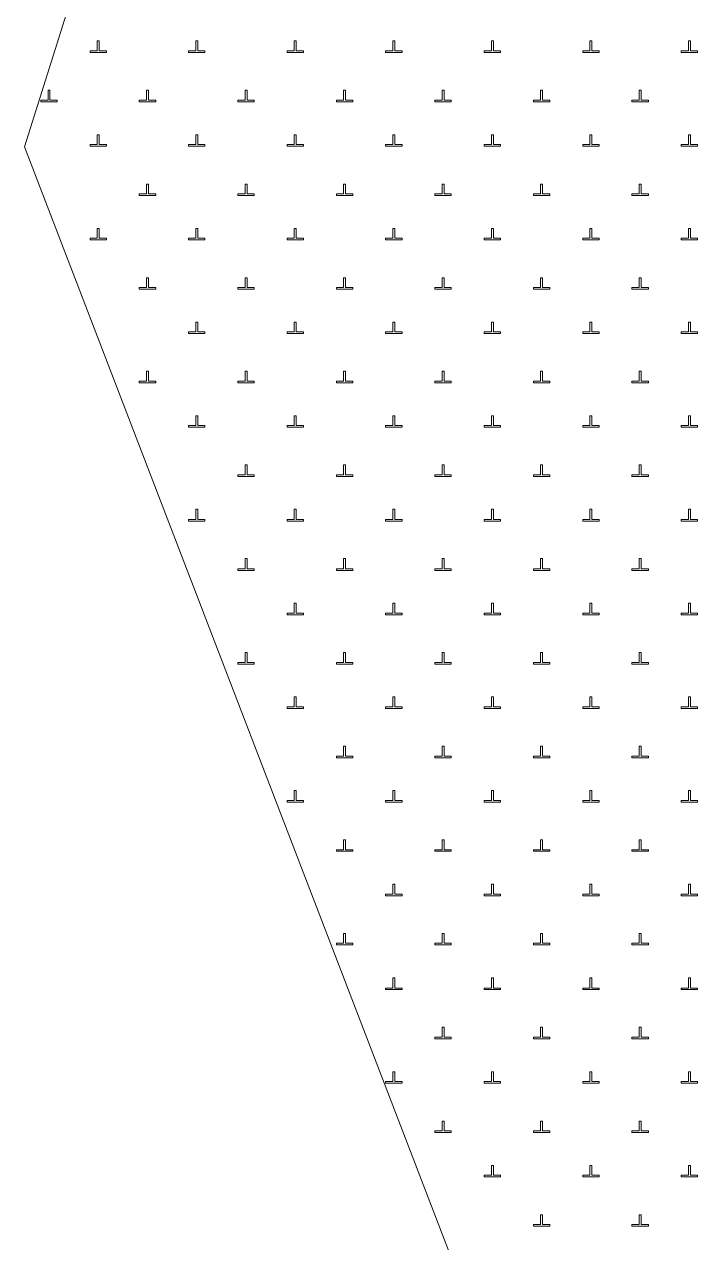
# Model space of a CAD drawing. Header units: metres. Extents: x 550890 to 551618, y 1839259 to 1840146.
# Drawn here: x 551364.14 to 551384.64, y 1840008.13 to 1840045.21 of the extents above; entities that cross this region are included whole.
import ezdxf

# ---------------------------------------------------------------- set-up
doc = ezdxf.new("R2010")
doc.units = ezdxf.units.M
doc.header["$LTSCALE"] = 0.8
doc.layers.add('10', color=7, linetype='Continuous', lineweight=13)
doc.layers.add('19', color=7, linetype='Continuous', lineweight=13)

msp = doc.modelspace()

# ---------------------------------------------------------------- linework, layer by layer
at = {"layer": '10'}
msp.add_lwpolyline([(551380.09, 1840000), (551364.14, 1840041.48), (551375.37, 1840077.11), (551380.41, 1840102.63)], dxfattribs=at)
at = {"layer": '19'}
for points in [[(551366.14, 1840044.35), (551366.64, 1840044.35), (551366.64, 1840044.4), (551366.42, 1840044.4), (551366.42, 1840044.71), (551366.36, 1840044.71), (551366.36, 1840044.4), (551366.14, 1840044.4)], [(551369.14, 1840044.35), (551369.64, 1840044.35), (551369.64, 1840044.4), (551369.42, 1840044.4), (551369.42, 1840044.71), (551369.36, 1840044.71), (551369.36, 1840044.4), (551369.14, 1840044.4)], [(551372.14, 1840044.35), (551372.64, 1840044.35), (551372.64, 1840044.4), (551372.42, 1840044.4), (551372.42, 1840044.71), (551372.36, 1840044.71), (551372.36, 1840044.4), (551372.14, 1840044.4)], [(551375.14, 1840044.35), (551375.64, 1840044.35), (551375.64, 1840044.4), (551375.42, 1840044.4), (551375.42, 1840044.71), (551375.36, 1840044.71), (551375.36, 1840044.4), (551375.14, 1840044.4)], [(551378.14, 1840044.35), (551378.64, 1840044.35), (551378.64, 1840044.4), (551378.42, 1840044.4), (551378.42, 1840044.71), (551378.36, 1840044.71), (551378.36, 1840044.4), (551378.14, 1840044.4)], [(551381.14, 1840044.35), (551381.64, 1840044.35), (551381.64, 1840044.4), (551381.42, 1840044.4), (551381.42, 1840044.71), (551381.36, 1840044.71), (551381.36, 1840044.4), (551381.14, 1840044.4)], [(551384.14, 1840044.35), (551384.64, 1840044.35), (551384.64, 1840044.4), (551384.42, 1840044.4), (551384.42, 1840044.71), (551384.36, 1840044.71), (551384.36, 1840044.4), (551384.14, 1840044.4)], [(551364.64, 1840042.85), (551365.14, 1840042.85), (551365.14, 1840042.9), (551364.92, 1840042.9), (551364.92, 1840043.21), (551364.86, 1840043.21), (551364.86, 1840042.9), (551364.64, 1840042.9)], [(551367.64, 1840042.85), (551368.14, 1840042.85), (551368.14, 1840042.9), (551367.92, 1840042.9), (551367.92, 1840043.21), (551367.86, 1840043.21), (551367.86, 1840042.9), (551367.64, 1840042.9)], [(551370.64, 1840042.85), (551371.14, 1840042.85), (551371.14, 1840042.9), (551370.92, 1840042.9), (551370.92, 1840043.21), (551370.86, 1840043.21), (551370.86, 1840042.9), (551370.64, 1840042.9)], [(551373.64, 1840042.85), (551374.14, 1840042.85), (551374.14, 1840042.9), (551373.92, 1840042.9), (551373.92, 1840043.21), (551373.86, 1840043.21), (551373.86, 1840042.9), (551373.64, 1840042.9)], [(551376.64, 1840042.85), (551377.14, 1840042.85), (551377.14, 1840042.9), (551376.92, 1840042.9), (551376.92, 1840043.21), (551376.86, 1840043.21), (551376.86, 1840042.9), (551376.64, 1840042.9)], [(551379.64, 1840042.85), (551380.14, 1840042.85), (551380.14, 1840042.9), (551379.92, 1840042.9), (551379.92, 1840043.21), (551379.86, 1840043.21), (551379.86, 1840042.9), (551379.64, 1840042.9)], [(551382.64, 1840042.85), (551383.14, 1840042.85), (551383.14, 1840042.9), (551382.92, 1840042.9), (551382.92, 1840043.21), (551382.86, 1840043.21), (551382.86, 1840042.9), (551382.64, 1840042.9)], [(551366.14, 1840041.5), (551366.64, 1840041.5), (551366.64, 1840041.55), (551366.42, 1840041.55), (551366.42, 1840041.85), (551366.36, 1840041.85), (551366.36, 1840041.55), (551366.14, 1840041.55)], [(551369.14, 1840041.5), (551369.64, 1840041.5), (551369.64, 1840041.55), (551369.42, 1840041.55), (551369.42, 1840041.85), (551369.36, 1840041.85), (551369.36, 1840041.55), (551369.14, 1840041.55)], [(551372.14, 1840041.5), (551372.64, 1840041.5), (551372.64, 1840041.55), (551372.42, 1840041.55), (551372.42, 1840041.85), (551372.36, 1840041.85), (551372.36, 1840041.55), (551372.14, 1840041.55)], [(551375.14, 1840041.5), (551375.64, 1840041.5), (551375.64, 1840041.55), (551375.42, 1840041.55), (551375.42, 1840041.85), (551375.36, 1840041.85), (551375.36, 1840041.55), (551375.14, 1840041.55)], [(551378.14, 1840041.5), (551378.64, 1840041.5), (551378.64, 1840041.55), (551378.42, 1840041.55), (551378.42, 1840041.85), (551378.36, 1840041.85), (551378.36, 1840041.55), (551378.14, 1840041.55)], [(551381.14, 1840041.5), (551381.64, 1840041.5), (551381.64, 1840041.55), (551381.42, 1840041.55), (551381.42, 1840041.85), (551381.36, 1840041.85), (551381.36, 1840041.55), (551381.14, 1840041.55)], [(551384.14, 1840041.5), (551384.64, 1840041.5), (551384.64, 1840041.55), (551384.42, 1840041.55), (551384.42, 1840041.85), (551384.36, 1840041.85), (551384.36, 1840041.55), (551384.14, 1840041.55)], [(551367.64, 1840040), (551368.14, 1840040), (551368.14, 1840040.05), (551367.92, 1840040.05), (551367.92, 1840040.35), (551367.86, 1840040.35), (551367.86, 1840040.05), (551367.64, 1840040.05)], [(551370.64, 1840040), (551371.14, 1840040), (551371.14, 1840040.05), (551370.92, 1840040.05), (551370.92, 1840040.35), (551370.86, 1840040.35), (551370.86, 1840040.05), (551370.64, 1840040.05)], [(551373.64, 1840040), (551374.14, 1840040), (551374.14, 1840040.05), (551373.92, 1840040.05), (551373.92, 1840040.35), (551373.86, 1840040.35), (551373.86, 1840040.05), (551373.64, 1840040.05)], [(551376.64, 1840040), (551377.14, 1840040), (551377.14, 1840040.05), (551376.92, 1840040.05), (551376.92, 1840040.35), (551376.86, 1840040.35), (551376.86, 1840040.05), (551376.64, 1840040.05)], [(551379.64, 1840040), (551380.14, 1840040), (551380.14, 1840040.05), (551379.92, 1840040.05), (551379.92, 1840040.35), (551379.86, 1840040.35), (551379.86, 1840040.05), (551379.64, 1840040.05)], [(551382.64, 1840040), (551383.14, 1840040), (551383.14, 1840040.05), (551382.92, 1840040.05), (551382.92, 1840040.35), (551382.86, 1840040.35), (551382.86, 1840040.05), (551382.64, 1840040.05)], [(551366.14, 1840038.65), (551366.64, 1840038.65), (551366.64, 1840038.7), (551366.42, 1840038.7), (551366.42, 1840039), (551366.36, 1840039), (551366.36, 1840038.7), (551366.14, 1840038.7)], [(551369.14, 1840038.65), (551369.64, 1840038.65), (551369.64, 1840038.7), (551369.42, 1840038.7), (551369.42, 1840039), (551369.36, 1840039), (551369.36, 1840038.7), (551369.14, 1840038.7)], [(551372.14, 1840038.65), (551372.64, 1840038.65), (551372.64, 1840038.7), (551372.42, 1840038.7), (551372.42, 1840039), (551372.36, 1840039), (551372.36, 1840038.7), (551372.14, 1840038.7)], [(551375.14, 1840038.65), (551375.64, 1840038.65), (551375.64, 1840038.7), (551375.42, 1840038.7), (551375.42, 1840039), (551375.36, 1840039), (551375.36, 1840038.7), (551375.14, 1840038.7)], [(551378.14, 1840038.65), (551378.64, 1840038.65), (551378.64, 1840038.7), (551378.42, 1840038.7), (551378.42, 1840039), (551378.36, 1840039), (551378.36, 1840038.7), (551378.14, 1840038.7)], [(551381.14, 1840038.65), (551381.64, 1840038.65), (551381.64, 1840038.7), (551381.42, 1840038.7), (551381.42, 1840039), (551381.36, 1840039), (551381.36, 1840038.7), (551381.14, 1840038.7)], [(551384.14, 1840038.65), (551384.64, 1840038.65), (551384.64, 1840038.7), (551384.42, 1840038.7), (551384.42, 1840039), (551384.36, 1840039), (551384.36, 1840038.7), (551384.14, 1840038.7)], [(551367.64, 1840037.15), (551368.14, 1840037.15), (551368.14, 1840037.2), (551367.92, 1840037.2), (551367.92, 1840037.5), (551367.86, 1840037.5), (551367.86, 1840037.2), (551367.64, 1840037.2)], [(551370.64, 1840037.15), (551371.14, 1840037.15), (551371.14, 1840037.2), (551370.92, 1840037.2), (551370.92, 1840037.5), (551370.86, 1840037.5), (551370.86, 1840037.2), (551370.64, 1840037.2)], [(551373.64, 1840037.15), (551374.14, 1840037.15), (551374.14, 1840037.2), (551373.92, 1840037.2), (551373.92, 1840037.5), (551373.86, 1840037.5), (551373.86, 1840037.2), (551373.64, 1840037.2)], [(551376.64, 1840037.15), (551377.14, 1840037.15), (551377.14, 1840037.2), (551376.92, 1840037.2), (551376.92, 1840037.5), (551376.86, 1840037.5), (551376.86, 1840037.2), (551376.64, 1840037.2)], [(551379.64, 1840037.15), (551380.14, 1840037.15), (551380.14, 1840037.2), (551379.92, 1840037.2), (551379.92, 1840037.5), (551379.86, 1840037.5), (551379.86, 1840037.2), (551379.64, 1840037.2)], [(551382.64, 1840037.15), (551383.14, 1840037.15), (551383.14, 1840037.2), (551382.92, 1840037.2), (551382.92, 1840037.5), (551382.86, 1840037.5), (551382.86, 1840037.2), (551382.64, 1840037.2)], [(551369.14, 1840035.8), (551369.64, 1840035.8), (551369.64, 1840035.85), (551369.42, 1840035.85), (551369.42, 1840036.15), (551369.36, 1840036.15), (551369.36, 1840035.85), (551369.14, 1840035.85)], [(551372.14, 1840035.8), (551372.64, 1840035.8), (551372.64, 1840035.85), (551372.42, 1840035.85), (551372.42, 1840036.15), (551372.36, 1840036.15), (551372.36, 1840035.85), (551372.14, 1840035.85)], [(551375.14, 1840035.8), (551375.64, 1840035.8), (551375.64, 1840035.85), (551375.42, 1840035.85), (551375.42, 1840036.15), (551375.36, 1840036.15), (551375.36, 1840035.85), (551375.14, 1840035.85)], [(551378.14, 1840035.8), (551378.64, 1840035.8), (551378.64, 1840035.85), (551378.42, 1840035.85), (551378.42, 1840036.15), (551378.36, 1840036.15), (551378.36, 1840035.85), (551378.14, 1840035.85)], [(551381.14, 1840035.8), (551381.64, 1840035.8), (551381.64, 1840035.85), (551381.42, 1840035.85), (551381.42, 1840036.15), (551381.36, 1840036.15), (551381.36, 1840035.85), (551381.14, 1840035.85)], [(551384.14, 1840035.8), (551384.64, 1840035.8), (551384.64, 1840035.85), (551384.42, 1840035.85), (551384.42, 1840036.15), (551384.36, 1840036.15), (551384.36, 1840035.85), (551384.14, 1840035.85)], [(551367.64, 1840034.3), (551368.14, 1840034.3), (551368.14, 1840034.35), (551367.92, 1840034.35), (551367.92, 1840034.65), (551367.86, 1840034.65), (551367.86, 1840034.35), (551367.64, 1840034.35)], [(551370.64, 1840034.3), (551371.14, 1840034.3), (551371.14, 1840034.35), (551370.92, 1840034.35), (551370.92, 1840034.65), (551370.86, 1840034.65), (551370.86, 1840034.35), (551370.64, 1840034.35)], [(551373.64, 1840034.3), (551374.14, 1840034.3), (551374.14, 1840034.35), (551373.92, 1840034.35), (551373.92, 1840034.65), (551373.86, 1840034.65), (551373.86, 1840034.35), (551373.64, 1840034.35)], [(551376.64, 1840034.3), (551377.14, 1840034.3), (551377.14, 1840034.35), (551376.92, 1840034.35), (551376.92, 1840034.65), (551376.86, 1840034.65), (551376.86, 1840034.35), (551376.64, 1840034.35)], [(551379.64, 1840034.3), (551380.14, 1840034.3), (551380.14, 1840034.35), (551379.92, 1840034.35), (551379.92, 1840034.65), (551379.86, 1840034.65), (551379.86, 1840034.35), (551379.64, 1840034.35)], [(551382.64, 1840034.3), (551383.14, 1840034.3), (551383.14, 1840034.35), (551382.92, 1840034.35), (551382.92, 1840034.65), (551382.86, 1840034.65), (551382.86, 1840034.35), (551382.64, 1840034.35)], [(551369.14, 1840032.95), (551369.64, 1840032.95), (551369.64, 1840033), (551369.42, 1840033), (551369.42, 1840033.3), (551369.36, 1840033.3), (551369.36, 1840033), (551369.14, 1840033)], [(551372.14, 1840032.95), (551372.64, 1840032.95), (551372.64, 1840033), (551372.42, 1840033), (551372.42, 1840033.3), (551372.36, 1840033.3), (551372.36, 1840033), (551372.14, 1840033)], [(551375.14, 1840032.95), (551375.64, 1840032.95), (551375.64, 1840033), (551375.42, 1840033), (551375.42, 1840033.3), (551375.36, 1840033.3), (551375.36, 1840033), (551375.14, 1840033)], [(551378.14, 1840032.95), (551378.64, 1840032.95), (551378.64, 1840033), (551378.42, 1840033), (551378.42, 1840033.3), (551378.36, 1840033.3), (551378.36, 1840033), (551378.14, 1840033)], [(551381.14, 1840032.95), (551381.64, 1840032.95), (551381.64, 1840033), (551381.42, 1840033), (551381.42, 1840033.3), (551381.36, 1840033.3), (551381.36, 1840033), (551381.14, 1840033)], [(551384.14, 1840032.95), (551384.64, 1840032.95), (551384.64, 1840033), (551384.42, 1840033), (551384.42, 1840033.3), (551384.36, 1840033.3), (551384.36, 1840033), (551384.14, 1840033)], [(551370.64, 1840031.45), (551371.14, 1840031.45), (551371.14, 1840031.5), (551370.92, 1840031.5), (551370.92, 1840031.8), (551370.86, 1840031.8), (551370.86, 1840031.5), (551370.64, 1840031.5)], [(551373.64, 1840031.45), (551374.14, 1840031.45), (551374.14, 1840031.5), (551373.92, 1840031.5), (551373.92, 1840031.8), (551373.86, 1840031.8), (551373.86, 1840031.5), (551373.64, 1840031.5)], [(551376.64, 1840031.45), (551377.14, 1840031.45), (551377.14, 1840031.5), (551376.92, 1840031.5), (551376.92, 1840031.8), (551376.86, 1840031.8), (551376.86, 1840031.5), (551376.64, 1840031.5)], [(551379.64, 1840031.45), (551380.14, 1840031.45), (551380.14, 1840031.5), (551379.92, 1840031.5), (551379.92, 1840031.8), (551379.86, 1840031.8), (551379.86, 1840031.5), (551379.64, 1840031.5)], [(551382.64, 1840031.45), (551383.14, 1840031.45), (551383.14, 1840031.5), (551382.92, 1840031.5), (551382.92, 1840031.8), (551382.86, 1840031.8), (551382.86, 1840031.5), (551382.64, 1840031.5)], [(551369.14, 1840030.09), (551369.64, 1840030.09), (551369.64, 1840030.14), (551369.42, 1840030.14), (551369.42, 1840030.45), (551369.36, 1840030.45), (551369.36, 1840030.14), (551369.14, 1840030.14)], [(551372.14, 1840030.09), (551372.64, 1840030.09), (551372.64, 1840030.14), (551372.42, 1840030.14), (551372.42, 1840030.45), (551372.36, 1840030.45), (551372.36, 1840030.14), (551372.14, 1840030.14)], [(551375.14, 1840030.09), (551375.64, 1840030.09), (551375.64, 1840030.14), (551375.42, 1840030.14), (551375.42, 1840030.45), (551375.36, 1840030.45), (551375.36, 1840030.14), (551375.14, 1840030.14)], [(551378.14, 1840030.09), (551378.64, 1840030.09), (551378.64, 1840030.14), (551378.42, 1840030.14), (551378.42, 1840030.45), (551378.36, 1840030.45), (551378.36, 1840030.14), (551378.14, 1840030.14)], [(551381.14, 1840030.09), (551381.64, 1840030.09), (551381.64, 1840030.14), (551381.42, 1840030.14), (551381.42, 1840030.45), (551381.36, 1840030.45), (551381.36, 1840030.14), (551381.14, 1840030.14)], [(551384.14, 1840030.09), (551384.64, 1840030.09), (551384.64, 1840030.14), (551384.42, 1840030.14), (551384.42, 1840030.45), (551384.36, 1840030.45), (551384.36, 1840030.14), (551384.14, 1840030.14)], [(551370.64, 1840028.59), (551371.14, 1840028.59), (551371.14, 1840028.64), (551370.92, 1840028.64), (551370.92, 1840028.95), (551370.86, 1840028.95), (551370.86, 1840028.64), (551370.64, 1840028.64)], [(551373.64, 1840028.59), (551374.14, 1840028.59), (551374.14, 1840028.64), (551373.92, 1840028.64), (551373.92, 1840028.95), (551373.86, 1840028.95), (551373.86, 1840028.64), (551373.64, 1840028.64)], [(551376.64, 1840028.59), (551377.14, 1840028.59), (551377.14, 1840028.64), (551376.92, 1840028.64), (551376.92, 1840028.95), (551376.86, 1840028.95), (551376.86, 1840028.64), (551376.64, 1840028.64)], [(551379.64, 1840028.59), (551380.14, 1840028.59), (551380.14, 1840028.64), (551379.92, 1840028.64), (551379.92, 1840028.95), (551379.86, 1840028.95), (551379.86, 1840028.64), (551379.64, 1840028.64)], [(551382.64, 1840028.59), (551383.14, 1840028.59), (551383.14, 1840028.64), (551382.92, 1840028.64), (551382.92, 1840028.95), (551382.86, 1840028.95), (551382.86, 1840028.64), (551382.64, 1840028.64)], [(551372.14, 1840027.24), (551372.64, 1840027.24), (551372.64, 1840027.29), (551372.42, 1840027.29), (551372.42, 1840027.59), (551372.36, 1840027.59), (551372.36, 1840027.29), (551372.14, 1840027.29)], [(551375.14, 1840027.24), (551375.64, 1840027.24), (551375.64, 1840027.29), (551375.42, 1840027.29), (551375.42, 1840027.59), (551375.36, 1840027.59), (551375.36, 1840027.29), (551375.14, 1840027.29)], [(551378.14, 1840027.24), (551378.64, 1840027.24), (551378.64, 1840027.29), (551378.42, 1840027.29), (551378.42, 1840027.59), (551378.36, 1840027.59), (551378.36, 1840027.29), (551378.14, 1840027.29)], [(551381.14, 1840027.24), (551381.64, 1840027.24), (551381.64, 1840027.29), (551381.42, 1840027.29), (551381.42, 1840027.59), (551381.36, 1840027.59), (551381.36, 1840027.29), (551381.14, 1840027.29)], [(551384.14, 1840027.24), (551384.64, 1840027.24), (551384.64, 1840027.29), (551384.42, 1840027.29), (551384.42, 1840027.59), (551384.36, 1840027.59), (551384.36, 1840027.29), (551384.14, 1840027.29)], [(551370.64, 1840025.74), (551371.14, 1840025.74), (551371.14, 1840025.79), (551370.92, 1840025.79), (551370.92, 1840026.09), (551370.86, 1840026.09), (551370.86, 1840025.79), (551370.64, 1840025.79)], [(551373.64, 1840025.74), (551374.14, 1840025.74), (551374.14, 1840025.79), (551373.92, 1840025.79), (551373.92, 1840026.09), (551373.86, 1840026.09), (551373.86, 1840025.79), (551373.64, 1840025.79)], [(551376.64, 1840025.74), (551377.14, 1840025.74), (551377.14, 1840025.79), (551376.92, 1840025.79), (551376.92, 1840026.09), (551376.86, 1840026.09), (551376.86, 1840025.79), (551376.64, 1840025.79)], [(551379.64, 1840025.74), (551380.14, 1840025.74), (551380.14, 1840025.79), (551379.92, 1840025.79), (551379.92, 1840026.09), (551379.86, 1840026.09), (551379.86, 1840025.79), (551379.64, 1840025.79)], [(551382.64, 1840025.74), (551383.14, 1840025.74), (551383.14, 1840025.79), (551382.92, 1840025.79), (551382.92, 1840026.09), (551382.86, 1840026.09), (551382.86, 1840025.79), (551382.64, 1840025.79)], [(551372.14, 1840024.39), (551372.64, 1840024.39), (551372.64, 1840024.44), (551372.42, 1840024.44), (551372.42, 1840024.74), (551372.36, 1840024.74), (551372.36, 1840024.44), (551372.14, 1840024.44)], [(551375.14, 1840024.39), (551375.64, 1840024.39), (551375.64, 1840024.44), (551375.42, 1840024.44), (551375.42, 1840024.74), (551375.36, 1840024.74), (551375.36, 1840024.44), (551375.14, 1840024.44)], [(551378.14, 1840024.39), (551378.64, 1840024.39), (551378.64, 1840024.44), (551378.42, 1840024.44), (551378.42, 1840024.74), (551378.36, 1840024.74), (551378.36, 1840024.44), (551378.14, 1840024.44)], [(551381.14, 1840024.39), (551381.64, 1840024.39), (551381.64, 1840024.44), (551381.42, 1840024.44), (551381.42, 1840024.74), (551381.36, 1840024.74), (551381.36, 1840024.44), (551381.14, 1840024.44)], [(551384.14, 1840024.39), (551384.64, 1840024.39), (551384.64, 1840024.44), (551384.42, 1840024.44), (551384.42, 1840024.74), (551384.36, 1840024.74), (551384.36, 1840024.44), (551384.14, 1840024.44)], [(551373.64, 1840022.89), (551374.14, 1840022.89), (551374.14, 1840022.94), (551373.92, 1840022.94), (551373.92, 1840023.24), (551373.86, 1840023.24), (551373.86, 1840022.94), (551373.64, 1840022.94)], [(551376.64, 1840022.89), (551377.14, 1840022.89), (551377.14, 1840022.94), (551376.92, 1840022.94), (551376.92, 1840023.24), (551376.86, 1840023.24), (551376.86, 1840022.94), (551376.64, 1840022.94)], [(551379.64, 1840022.89), (551380.14, 1840022.89), (551380.14, 1840022.94), (551379.92, 1840022.94), (551379.92, 1840023.24), (551379.86, 1840023.24), (551379.86, 1840022.94), (551379.64, 1840022.94)], [(551382.64, 1840022.89), (551383.14, 1840022.89), (551383.14, 1840022.94), (551382.92, 1840022.94), (551382.92, 1840023.24), (551382.86, 1840023.24), (551382.86, 1840022.94), (551382.64, 1840022.94)], [(551372.14, 1840021.54), (551372.64, 1840021.54), (551372.64, 1840021.59), (551372.42, 1840021.59), (551372.42, 1840021.89), (551372.36, 1840021.89), (551372.36, 1840021.59), (551372.14, 1840021.59)], [(551375.14, 1840021.54), (551375.64, 1840021.54), (551375.64, 1840021.59), (551375.42, 1840021.59), (551375.42, 1840021.89), (551375.36, 1840021.89), (551375.36, 1840021.59), (551375.14, 1840021.59)], [(551378.14, 1840021.54), (551378.64, 1840021.54), (551378.64, 1840021.59), (551378.42, 1840021.59), (551378.42, 1840021.89), (551378.36, 1840021.89), (551378.36, 1840021.59), (551378.14, 1840021.59)], [(551381.14, 1840021.54), (551381.64, 1840021.54), (551381.64, 1840021.59), (551381.42, 1840021.59), (551381.42, 1840021.89), (551381.36, 1840021.89), (551381.36, 1840021.59), (551381.14, 1840021.59)], [(551384.14, 1840021.54), (551384.64, 1840021.54), (551384.64, 1840021.59), (551384.42, 1840021.59), (551384.42, 1840021.89), (551384.36, 1840021.89), (551384.36, 1840021.59), (551384.14, 1840021.59)], [(551373.64, 1840020.04), (551374.14, 1840020.04), (551374.14, 1840020.09), (551373.92, 1840020.09), (551373.92, 1840020.39), (551373.86, 1840020.39), (551373.86, 1840020.09), (551373.64, 1840020.09)], [(551376.64, 1840020.04), (551377.14, 1840020.04), (551377.14, 1840020.09), (551376.92, 1840020.09), (551376.92, 1840020.39), (551376.86, 1840020.39), (551376.86, 1840020.09), (551376.64, 1840020.09)], [(551379.64, 1840020.04), (551380.14, 1840020.04), (551380.14, 1840020.09), (551379.92, 1840020.09), (551379.92, 1840020.39), (551379.86, 1840020.39), (551379.86, 1840020.09), (551379.64, 1840020.09)], [(551382.64, 1840020.04), (551383.14, 1840020.04), (551383.14, 1840020.09), (551382.92, 1840020.09), (551382.92, 1840020.39), (551382.86, 1840020.39), (551382.86, 1840020.09), (551382.64, 1840020.09)], [(551375.14, 1840018.69), (551375.64, 1840018.69), (551375.64, 1840018.74), (551375.42, 1840018.74), (551375.42, 1840019.04), (551375.36, 1840019.04), (551375.36, 1840018.74), (551375.14, 1840018.74)], [(551378.14, 1840018.69), (551378.64, 1840018.69), (551378.64, 1840018.74), (551378.42, 1840018.74), (551378.42, 1840019.04), (551378.36, 1840019.04), (551378.36, 1840018.74), (551378.14, 1840018.74)], [(551381.14, 1840018.69), (551381.64, 1840018.69), (551381.64, 1840018.74), (551381.42, 1840018.74), (551381.42, 1840019.04), (551381.36, 1840019.04), (551381.36, 1840018.74), (551381.14, 1840018.74)], [(551384.14, 1840018.69), (551384.64, 1840018.69), (551384.64, 1840018.74), (551384.42, 1840018.74), (551384.42, 1840019.04), (551384.36, 1840019.04), (551384.36, 1840018.74), (551384.14, 1840018.74)], [(551373.64, 1840017.19), (551374.14, 1840017.19), (551374.14, 1840017.24), (551373.92, 1840017.24), (551373.92, 1840017.54), (551373.86, 1840017.54), (551373.86, 1840017.24), (551373.64, 1840017.24)], [(551376.64, 1840017.19), (551377.14, 1840017.19), (551377.14, 1840017.24), (551376.92, 1840017.24), (551376.92, 1840017.54), (551376.86, 1840017.54), (551376.86, 1840017.24), (551376.64, 1840017.24)], [(551379.64, 1840017.19), (551380.14, 1840017.19), (551380.14, 1840017.24), (551379.92, 1840017.24), (551379.92, 1840017.54), (551379.86, 1840017.54), (551379.86, 1840017.24), (551379.64, 1840017.24)], [(551382.64, 1840017.19), (551383.14, 1840017.19), (551383.14, 1840017.24), (551382.92, 1840017.24), (551382.92, 1840017.54), (551382.86, 1840017.54), (551382.86, 1840017.24), (551382.64, 1840017.24)], [(551375.14, 1840015.83), (551375.64, 1840015.83), (551375.64, 1840015.88), (551375.42, 1840015.88), (551375.42, 1840016.19), (551375.36, 1840016.19), (551375.36, 1840015.88), (551375.14, 1840015.88)], [(551378.14, 1840015.83), (551378.64, 1840015.83), (551378.64, 1840015.88), (551378.42, 1840015.88), (551378.42, 1840016.19), (551378.36, 1840016.19), (551378.36, 1840015.88), (551378.14, 1840015.88)], [(551381.14, 1840015.83), (551381.64, 1840015.83), (551381.64, 1840015.88), (551381.42, 1840015.88), (551381.42, 1840016.19), (551381.36, 1840016.19), (551381.36, 1840015.88), (551381.14, 1840015.88)], [(551384.14, 1840015.83), (551384.64, 1840015.83), (551384.64, 1840015.88), (551384.42, 1840015.88), (551384.42, 1840016.19), (551384.36, 1840016.19), (551384.36, 1840015.88), (551384.14, 1840015.88)], [(551376.64, 1840014.33), (551377.14, 1840014.33), (551377.14, 1840014.38), (551376.92, 1840014.38), (551376.92, 1840014.69), (551376.86, 1840014.69), (551376.86, 1840014.38), (551376.64, 1840014.38)], [(551379.64, 1840014.33), (551380.14, 1840014.33), (551380.14, 1840014.38), (551379.92, 1840014.38), (551379.92, 1840014.69), (551379.86, 1840014.69), (551379.86, 1840014.38), (551379.64, 1840014.38)], [(551382.64, 1840014.33), (551383.14, 1840014.33), (551383.14, 1840014.38), (551382.92, 1840014.38), (551382.92, 1840014.69), (551382.86, 1840014.69), (551382.86, 1840014.38), (551382.64, 1840014.38)], [(551375.14, 1840012.98), (551375.64, 1840012.98), (551375.64, 1840013.03), (551375.42, 1840013.03), (551375.42, 1840013.33), (551375.36, 1840013.33), (551375.36, 1840013.03), (551375.14, 1840013.03)], [(551378.14, 1840012.98), (551378.64, 1840012.98), (551378.64, 1840013.03), (551378.42, 1840013.03), (551378.42, 1840013.33), (551378.36, 1840013.33), (551378.36, 1840013.03), (551378.14, 1840013.03)], [(551381.14, 1840012.98), (551381.64, 1840012.98), (551381.64, 1840013.03), (551381.42, 1840013.03), (551381.42, 1840013.33), (551381.36, 1840013.33), (551381.36, 1840013.03), (551381.14, 1840013.03)], [(551384.14, 1840012.98), (551384.64, 1840012.98), (551384.64, 1840013.03), (551384.42, 1840013.03), (551384.42, 1840013.33), (551384.36, 1840013.33), (551384.36, 1840013.03), (551384.14, 1840013.03)], [(551376.64, 1840011.48), (551377.14, 1840011.48), (551377.14, 1840011.53), (551376.92, 1840011.53), (551376.92, 1840011.83), (551376.86, 1840011.83), (551376.86, 1840011.53), (551376.64, 1840011.53)], [(551379.64, 1840011.48), (551380.14, 1840011.48), (551380.14, 1840011.53), (551379.92, 1840011.53), (551379.92, 1840011.83), (551379.86, 1840011.83), (551379.86, 1840011.53), (551379.64, 1840011.53)], [(551382.64, 1840011.48), (551383.14, 1840011.48), (551383.14, 1840011.53), (551382.92, 1840011.53), (551382.92, 1840011.83), (551382.86, 1840011.83), (551382.86, 1840011.53), (551382.64, 1840011.53)], [(551378.14, 1840010.13), (551378.64, 1840010.13), (551378.64, 1840010.18), (551378.42, 1840010.18), (551378.42, 1840010.48), (551378.36, 1840010.48), (551378.36, 1840010.18), (551378.14, 1840010.18)], [(551381.14, 1840010.13), (551381.64, 1840010.13), (551381.64, 1840010.18), (551381.42, 1840010.18), (551381.42, 1840010.48), (551381.36, 1840010.48), (551381.36, 1840010.18), (551381.14, 1840010.18)], [(551384.14, 1840010.13), (551384.64, 1840010.13), (551384.64, 1840010.18), (551384.42, 1840010.18), (551384.42, 1840010.48), (551384.36, 1840010.48), (551384.36, 1840010.18), (551384.14, 1840010.18)], [(551379.64, 1840008.63), (551380.14, 1840008.63), (551380.14, 1840008.68), (551379.92, 1840008.68), (551379.92, 1840008.98), (551379.86, 1840008.98), (551379.86, 1840008.68), (551379.64, 1840008.68)], [(551382.64, 1840008.63), (551383.14, 1840008.63), (551383.14, 1840008.68), (551382.92, 1840008.68), (551382.92, 1840008.98), (551382.86, 1840008.98), (551382.86, 1840008.68), (551382.64, 1840008.68)]]:
    msp.add_lwpolyline(points, close=True, dxfattribs=at)

doc.saveas('drawing.dxf')
